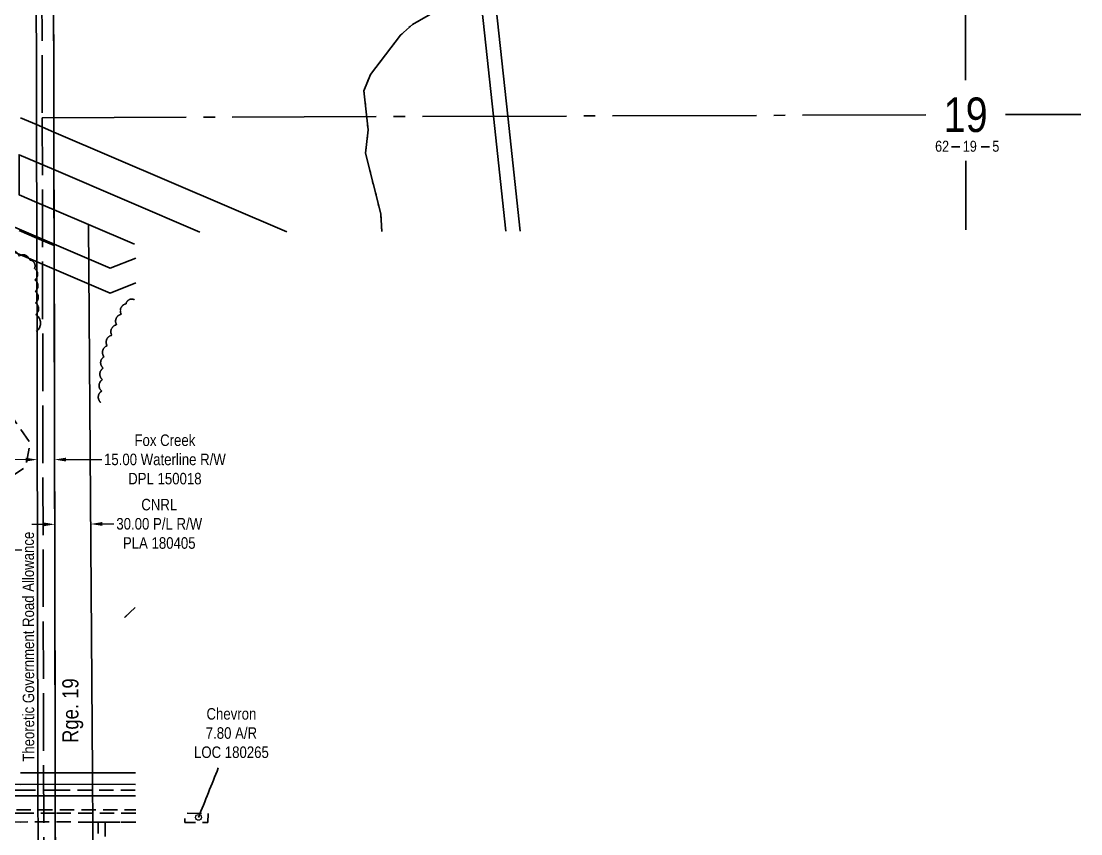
# Model space of a CAD drawing. Extents: x 507881 to 521259, y 6022177 to 6031356.
# Drawn here: x 509646 to 510565, y 6024931 to 6025637 of the extents above; entities that cross this region are included whole.
import ezdxf
from ezdxf.enums import TextEntityAlignment as Align

# ---------------------------------------------------------------- set-up
doc = ezdxf.new("R2010")
doc.units = 0
doc.header["$LTSCALE"] = 5
doc.header["$PDMODE"] = 3
doc.header["$PDSIZE"] = 30
for name, pattern in [('0', [1, 1, 0]), ('foc-ACCESSROAD', [3.75, 2.5, -1.25]), ('foc-FLOWLINE', [3.75, 2.5, -1.25]), ('foc-QUARTERLINE', [33, 25, -3, 2, -3]), ('foc-UNSURVEYED', [12.5, 10, -2.5]), ('foc-WHEELTRACKS', [2, 0.4, -1.6])]:
    doc.linetypes.add(name, pattern=pattern)
doc.layers.get('Defpoints').update_dxf_attribs({"color": 9})
for name, color, linetype in [('10', 1, 'Continuous'), ('9', 3, 'Continuous'), ('C-RW', 13, 'Continuous'), ('D-TXT', 6, 'Continuous'), ('DPL', 7, 'Continuous'), ('F-AR', 190, 'foc-ACCESSROAD'), ('F-EZE', 190, 'foc-FLOWLINE'), ('F-RW', 190, 'Continuous'), ('F-WS', 190, 'foc-ACCESSROAD'), ('L-QSEC', 8, 'foc-QUARTERLINE'), ('L-ROAD-T', 7, 'Continuous'), ('L-SECLBL', 7, 'Continuous'), ('L-USEC', 7, 'foc-UNSURVEYED'), ('T-BUSH', 110, '0'), ('T-WATER-P3', 160, 'foc-WHEELTRACKS')]:
    doc.layers.add(name, color=color, linetype=linetype)
doc.layers.add('F-AR-T', color=190, linetype='Continuous', lineweight=9)
doc.layers.add('F-RW-T', color=190, linetype='Continuous', lineweight=9)
doc.styles.add('80CG', font='ARIALN.TTF', dxfattribs={"height": 10})
doc.styles.add('80L', font='ARIALN.TTF', dxfattribs={"height": 10})
doc.styles.add('foc-LtypeFont', font='ARIALN.TTF', dxfattribs={"height": 7.35})
doc.styles.add('SIMPLEX', font='ARIALN.TTF')
doc.linetypes.add('foc-TOPO-flowdirection-NOLINE', pattern='A,0,[">",foc-LtypeFont,S=0.3,R=0,X=0,Y=-0.945],-20,[">",foc-LtypeFont,S=0.3,R=0,X=0,Y=-0.945],0', length=20)
doc.dimstyles.new('Compass 5 000', dxfattribs={"dimscale": 5, "dimtxt": 9, "dimasz": 2, "dimexe": 0.2, "dimexo": 0.0625, "dimgap": 0.5, "dimtad": 0, "dimtih": 1, "dimtoh": 1, "dimzin": 0, "dimdsep": 46, "dimtxsty": '80CG', "dimcen": 0.1, "dimse1": 1, "dimse2": 1, "dimclrd": 256, "dimclrt": 256, "dimaunit": 1, "dimadec": 4, "dimazin": 0, "dimtfac": 0.06, "dimtofl": 0, "dimtmove": 0, "dimatfit": 1, "dimfxl": 0.2, "dimtolj": 1, "dimtzin": 0, "dimlwd": -1, "dimarcsym": 0})

# ---------------------------------------------------------------- blocks, each defined once
blk = doc.blocks.new('*D796')
at = {"layer": 'Defpoints', "color": 0, "transparency": 16777216}
for p in [(509606.18, 6025194.71), (509626.19, 6025194.61), (509606.1, 6025177.86)]:
    blk.add_point(p, dxfattribs=at)
at = {"layer": 'F-AR-T', "transparency": 16777216}
for p, q in [((509596.1, 6025177.91), (509579.36, 6025177.99)), ((509636.1, 6025177.71), (509646.1, 6025177.66))]:
    blk.add_line(p, q, dxfattribs=at)
for points in [[(509596.11, 6025179.57), (509596.09, 6025176.24), (509606.1, 6025177.86)], [(509636.11, 6025179.38), (509636.09, 6025176.04), (509626.1, 6025177.76)]]:
    blk.add_solid(points, dxfattribs=at)
at = {"layer": 'F-AR-T', "transparency": 16777216, "insert": (509545.08, 6025177.99), "char_height": 10, "attachment_point": 5, "style": '80CG'}
blk.add_mtext('\\A1;TexCal\\P20.00 A/R\\PMSL 930440', dxfattribs=at)
blk = doc.blocks.new('*D815')
at = {"layer": 'Defpoints', "color": 0, "transparency": 16777216}
for p in [(509659.36, 6025324.01), (509674.32, 6025324.04), (509674.46, 6025255.99)]:
    blk.add_point(p, dxfattribs=at)
at = {"layer": 'F-RW-T', "transparency": 16777216}
for p, q in [((509649.5, 6025255.94), (509639.5, 6025255.92)), ((509684.46, 6025256.02), (509715.57, 6025256.08))]:
    blk.add_line(p, q, dxfattribs=at)
for points in [[(509649.5, 6025257.61), (509649.5, 6025254.28), (509659.5, 6025255.96)], [(509684.46, 6025257.68), (509684.46, 6025254.35), (509674.46, 6025255.99)]]:
    blk.add_solid(points, dxfattribs=at)
at = {"layer": 'F-RW-T', "transparency": 16777216, "insert": (509770.25, 6025256.08), "char_height": 10, "attachment_point": 5, "style": '80CG'}
blk.add_mtext('\\A1;Fox Creek\\P15.00 Waterline R/W\\PDPL 150018', dxfattribs=at)
blk = doc.blocks.new('*D816')
at = {"layer": 'Defpoints', "color": 0, "transparency": 16777216}
for p in [(509674.45, 6025250.6), (509705.51, 6025250.82), (509705.88, 6025200.01)]:
    blk.add_point(p, dxfattribs=at)
at = {"layer": 'F-RW-T', "transparency": 16777216}
for p, q in [((509664.82, 6025199.72), (509654.82, 6025199.65)), ((509715.88, 6025200.08), (509725.88, 6025200.15))]:
    blk.add_line(p, q, dxfattribs=at)
for points in [[(509664.8, 6025201.39), (509664.83, 6025198.05), (509674.82, 6025199.79)], [(509715.86, 6025201.75), (509715.89, 6025198.42), (509705.88, 6025200.01)]]:
    blk.add_solid(points, dxfattribs=at)
at = {"layer": 'F-RW-T', "transparency": 16777216, "insert": (509765.35, 6025200.15), "char_height": 10, "attachment_point": 5, "style": '80CG'}
blk.add_mtext('\\A1;CNRL\\P30.00 P/L R/W\\PPLA 180405', dxfattribs=at)
blk = doc.blocks.new('L-SECLBL')
at = {"layer": '9', "color": 7}
for p, q in [((-5.08, -27.83), (-12.29, -27.83)), ((20.7, -27.83), (13.5, -27.83))]:
    blk.add_line(p, q, dxfattribs=at)
at = {"layer": '10', "color": 2, "style": 'SIMPLEX'}
blk.add_attdef('SEC', text='', height=30, dxfattribs=at).set_placement((0, 0), align=Align.MIDDLE)
at = {"layer": '10', "color": 5, "style": '80L'}
blk.add_attdef('TWP', text='', height=9.5, dxfattribs=at).set_placement((-14.43, -27.37), align=Align.MIDDLE_RIGHT)
blk.add_attdef('RGE', text='', height=9.5, dxfattribs=at).set_placement((3.62, -27.37), align=Align.MIDDLE_CENTER)
blk.add_attdef('MER', text='', height=9.5, dxfattribs=at).set_placement((23.17, -27.37), align=Align.MIDDLE_LEFT)

msp = doc.modelspace()

# ---------------------------------------------------------------- linework, layer by layer
at = {"layer": 'C-RW', "flags": 128}
for points in [[(509744.978, 6025431.091), (509722.868, 6025422.243), (509422.052, 6025551.106), (509356.583, 6025524.906), (509102.333, 6025632.576), (508881.65, 6025728.546), (508855.711, 6025794.404), (508040.622, 6026149.777), (507920.224, 6026184.863)], [(507920.26, 6026164.031), (508033.803, 6026130.943), (508840.143, 6025779.385), (508866.085, 6025713.517), (509094.449, 6025614.207), (509356.368, 6025503.289), (509421.792, 6025529.471), (509722.608, 6025400.609), (509745.023, 6025409.579)]]:
    msp.add_lwpolyline(points, dxfattribs=at)
at = {"layer": 'DPL'}
msp.add_lwpolyline([(509743.846, 6025443.082), (509704.026, 6025460.166), (509673.996, 6025473.031), (509659.038, 6025479.446), (509643.81, 6025485.961), (509643.736, 6025520.789), (509658.937, 6025514.271), (509673.923, 6025507.847), (509800.727, 6025453.483)], dxfattribs=at)
at = {"layer": 'F-AR'}
msp.add_lwpolyline([(509744.89, 6024948.827), (509675.647, 6024948.97), (509675.103, 6024948.968), (509645.469, 6024948.893), (509644.943, 6024948.895), (509228.176, 6024949.893), (509216.874, 6024949.919), (509217.24, 6024953.126), (509219.16, 6024969.917), (509230.463, 6024969.891), (509358.472, 6024969.584), (509368.474, 6024969.56), (509605.061, 6024968.995), (509622.613, 6024968.953), (509625.066, 6024968.948), (509633.115, 6024968.928), (509644.901, 6024968.899), (509645.467, 6024968.898), (509675.06, 6024968.973), (509675.643, 6024968.974), (509744.848, 6024968.832)], dxfattribs=at)
at = {"layer": 'F-AR', "flags": 128}
msp.add_lwpolyline([(509807.68, 6024948.697), (509807.664, 6024940.86), (509787.675, 6024940.9), (509787.691, 6024948.738), (509807.68, 6024948.697)], close=True, dxfattribs=at)
at = {"layer": 'F-EZE', "flags": 128}
msp.add_lwpolyline([(509744.906, 6024940.985), (509707.718, 6024941.059), (509675.119, 6024941.296), (509660.12, 6024941.223), (509644.96, 6024941.185), (509634.499, 6024941.205), (509634.487, 6024938.835), (509623.986, 6024939.02), (509623.998, 6024941.41), (509227.319, 6024942.392), (509217.261, 6024942.416), (509202.175, 6024942.452), (509148.035, 6024942.582), (509148.419, 6024940.833), (509142.556, 6024939.548), (509141.888, 6024942.596), (509132.596, 6024942.619), (509132.621, 6024953.121), (509139.583, 6024953.105), (509124.403, 6025022.366), (509130.265, 6025023.651), (509145.729, 6024953.09), (509203.375, 6024952.963), (509218.461, 6024952.918), (509228.52, 6024952.908), (509624.052, 6024952.335), (509624.109, 6024963.947), (509624.134, 6024968.95), (509624.159, 6024974.03), (509624.209, 6024984.055), (509625.448, 6025233.259), (509626.382, 6025233.9), (509634.459, 6025239.441), (509635.987, 6025240.49), (509634.711, 6024984.044), (509634.661, 6024973.959), (509634.636, 6024968.924), (509634.612, 6024963.922), (509634.551, 6024951.699), (509644.938, 6024951.679), (509660.098, 6024951.716), (509675.097, 6024951.794), (509707.643, 6024951.723), (509744.884, 6024951.659)], dxfattribs=at)
msp.add_lwpolyline([(509718.364, 6024941.039), (509718.556, 6024808.957), (509741.135, 6024808.791), (509741.14, 6024809.79), (509749.148, 6024809.73), (509749.089, 6024801.743), (509741.1, 6024801.781), (509741.09, 6024802.794), (509712.568, 6024803.005), (509712.361, 6024941.05), (509718.364, 6024941.039)], close=True, dxfattribs=at)
at = {"layer": 'F-RW'}
for points in [[(510066.263, 6025454.325), (510055.568, 6025554.22), (510015.389, 6025927.182), (509972.79, 6026312.314), (509970.988, 6026328.604), (509969.157, 6026345.156), (509968.89, 6026347.563), (509968.341, 6026352.527), (509967.721, 6026358.129), (509967.609, 6026359.148), (509967.396, 6026361.079), (509967.029, 6026364.388), (509966.664, 6026367.696), (509965.767, 6026375.806), (509964.387, 6026388.278), (509963.35, 6026397.646), (509960.961, 6026419.257), (509876.58, 6027182.134), (509865.527, 6027282.059)], [(509877.785, 6027282.098), (509888.838, 6027182.172), (509972.488, 6026425.895), (509974.876, 6026404.296), (509976.644, 6026388.316), (509977.291, 6026382.457), (509978.188, 6026374.341), (509978.555, 6026371.032), (509978.921, 6026367.723), (509979.13, 6026365.832), (509979.862, 6026359.214), (509979.977, 6026358.167), (509980.85, 6026350.286), (509982.605, 6026334.423), (509984.332, 6026318.811), (510027.513, 6025928.406), (510067.812, 6025554.259), (510078.572, 6025454.364)], [(509660.525, 6024748.797), (509660.119, 6024941.429), (509660.104, 6024948.93), (509660.097, 6024951.931), (509660.072, 6024963.937), (509660.061, 6024968.934), (509660.05, 6024973.931), (509660.029, 6024983.978), (509659.055, 6025473.001), (509659.037, 6025479.438), (509658.937, 6025514.272), (509658.827, 6025552.978), (509657.898, 6025995.208)], [(509672.912, 6025986.653), (509673.827, 6025553.025), (509673.923, 6025507.847), (509673.996, 6025473.031), (509675.029, 6024983.961), (509675.05, 6024973.967), (509675.06, 6024968.973), (509675.071, 6024963.974), (509675.096, 6024951.969), (509675.103, 6024948.968), (509675.118, 6024941.467), (509675.525, 6024748.845)], [(509644.849, 6025552.933), (509658.845, 6025546.932), (509673.854, 6025540.497), (509876.231, 6025453.722)], [(509800.721, 6025453.483), (509673.923, 6025507.847), (509658.937, 6025514.271), (509643.736, 6025520.789)], [(509644.869, 6024984.024), (509675.029, 6024983.961), (509744.816, 6024983.817)], [(509744.858, 6024963.83), (509675.071, 6024963.974), (509644.912, 6024963.898), (509633.09, 6024963.926), (509622.587, 6024963.951), (509229.891, 6024964.891), (509230.463, 6024969.891), (509231.033, 6024974.882), (509236.063, 6024974.872), (509256.288, 6024974.83), (509358.455, 6024974.619), (509368.456, 6024974.599), (509605.087, 6024974.112), (509615.082, 6024974.091), (509622.638, 6024974.04), (509625.091, 6024974.024), (509633.14, 6024973.969), (509644.891, 6024973.892), (509675.05, 6024973.967), (509744.837, 6024973.823)], [(509744.837, 6024973.823), (509675.05, 6024973.967), (509644.891, 6024973.892)]]:
    msp.add_lwpolyline(points, dxfattribs=at)
at = {"layer": 'F-RW', "flags": 128}
for points in [[(509643.81, 6025485.961), (509659.037, 6025479.445), (509673.996, 6025473.031), (509704.025, 6025460.161), (509707.414, 6024983.893), (509707.485, 6024973.9), (509707.521, 6024968.908), (509707.556, 6024963.906), (509707.643, 6024951.723), (509707.663, 6024948.903), (509707.718, 6024941.059), (509707.336, 6024748.943)], [(509675.525, 6024748.845), (509675.119, 6024941.296), (509675.103, 6024948.968), (509675.097, 6024951.794), (509675.071, 6024963.974), (509675.06, 6024968.973), (509675.05, 6024973.967), (509675.029, 6024983.961), (509674.062, 6025441.846), (509659.104, 6025448.341), (509643.875, 6025454.928)]]:
    msp.add_lwpolyline(points, dxfattribs=at)
at = {"layer": 'F-WS', "flags": 128}
msp.add_lwpolyline([(509626.382, 6025233.9), (509625.141, 6024984.045), (509625.091, 6024974.024), (509625.066, 6024968.948), (509622.613, 6024968.953), (509605.061, 6024968.995), (509605.087, 6024974.112), (509605.137, 6024984.106), (509606.309, 6025220.126), (509596.281, 6025213.245), (509570.977, 6025195.882), (509515.124, 6025277.281), (509505.897, 6025290.728), (509584.248, 6025344.489), (509605.107, 6025340.606), (509644.237, 6025283.58), (509653.21, 6025270.504), (509649.327, 6025249.643), (509644.316, 6025246.205), (509634.459, 6025239.441), (509626.382, 6025233.9)], close=True, dxfattribs=at)
msp.add_lwpolyline([(509887.44, 6024849.464), (509887.241, 6024749.502), (509887.223, 6024740.805), (509814.615, 6024740.952), (509784.63, 6024741.012), (509755.697, 6024741.07), (509755.635, 6024713.189), (509675.6, 6024713.463), (509675.525, 6024748.845), (509675.414, 6024801.461), (509707.44, 6024801.516), (509707.718, 6024941.059), (509712.361, 6024941.05), (509718.364, 6024941.038), (509744.906, 6024940.985)], dxfattribs=at)
at = {"layer": 'L-QSEC', "flags": 128}
for points in [[(510463.527, 6026359.72), (510465.295, 6025585.521)], [(509663.777, 6025552.972), (510430.726, 6025555.427)], [(510499.97, 6025555.647), (510565.31, 6025555.854)], [(510465.455, 6025515.559), (510465.592, 6025455.592)]]:
    msp.add_lwpolyline(points, dxfattribs=at)
at = {"layer": 'L-USEC'}
for p, q in [((509662.08, 6026357.153), (509663.777, 6025552.972)), ((509672.134, 6026357.174), (509673.832, 6025552.993)), ((509663.777, 6025552.972), (509665.475, 6024748.792)), ((509673.832, 6025552.993), (509675.53, 6024748.813))]:
    msp.add_line(p, q, dxfattribs=at)
at = {"layer": 'T-BUSH', "flags": 128}
for points in [[(509159.535, 6025521.16, -0.5205671), (509160.886, 6025531.062, -0.5205671), (509162.238, 6025540.965, -0.5205671), (509163.589, 6025550.868, -0.5205671), (509164.941, 6025560.771, -0.5205671), (509166.292, 6025570.674, -0.5205671), (509167.644, 6025580.577, -0.5205671), (509168.995, 6025590.48, -0.5205671), (509174.959, 6025585.845, -0.5205671), (509178.222, 6025578.086, -0.5205671), (509186.705, 6025572.877, -0.5205671), (509195.852, 6025568.849, -0.5205671), (509204.999, 6025564.821, -0.5205671), (509214.147, 6025560.793, -0.5205671), (509223.294, 6025556.766, -0.5205671), (509232.441, 6025552.738, -0.5205671), (509241.588, 6025548.71, -0.5205671), (509250.735, 6025544.682, -0.5205671), (509259.882, 6025540.655, -0.5205671), (509269.03, 6025536.627, -0.5205671), (509278.177, 6025532.599, -0.5205671), (509285.862, 6025527.693, -0.5205671), (509290.363, 6025520.888, -0.5205671), (509299.527, 6025516.901, -0.5205671), (509308.692, 6025512.913, -0.5205671), (509317.857, 6025508.925, -0.5205671), (509327.022, 6025504.938, -0.5205671), (509335.098, 6025505.329, -0.5205671), (509343.116, 6025505.385, -0.5205671), (509352.137, 6025501.083, -0.5205671), (509361.159, 6025496.781, -0.5205671), (509368.507, 6025497.794, -0.5205671), (509373.438, 6025506.488, -0.5205671), (509382.84, 6025505.426, -0.5205671), (509392.645, 6025503.487, -0.5205671), (509402.045, 6025500.193, -0.5205671), (509411.308, 6025496.438, -0.5205671), (509420.57, 6025492.684, -0.5205671), (509429.833, 6025488.929, -0.5205671), (509439.095, 6025485.174, -0.5205671), (509448.358, 6025481.42, -0.5205671), (509457.621, 6025477.665, -0.5205671), (509466.883, 6025473.91, -0.5205671), (509476.146, 6025470.156, -0.5205671), (509485.408, 6025466.401, -0.5205671), (509494.671, 6025462.646, -0.5205671), (509503.934, 6025458.892, -0.5205671), (509511.986, 6025458.443, -0.5205671), (509516.636, 6025467.29, -0.5205671), (509521.285, 6025476.137, -0.5205671), (509515.075, 6025481.085, -0.5205671), (509505.859, 6025484.952, -0.5205671), (509496.643, 6025488.82, -0.5205671), (509487.427, 6025492.687, -0.5205671), (509478.211, 6025496.555, -0.5205671), (509468.995, 6025500.422, -0.5205671), (509459.779, 6025504.29, -0.5205671), (509450.563, 6025508.158, -0.5205671), (509441.492, 6025512.354, -0.5205671), (509432.423, 6025516.554, -0.5205671), (509423.353, 6025520.753, -0.5205671), (509414.284, 6025524.953, -0.5205671), (509405.214, 6025529.152, -0.5205671), (509397.524, 6025533.856, -0.5205671), (509402.026, 6025542.197, -0.5205671), (509411.266, 6025538.389, -0.5205671), (509420.507, 6025534.581, -0.5205671), (509429.748, 6025530.773, -0.5205671), (509438.989, 6025526.965, -0.5205671), (509448.229, 6025523.157, -0.5205671), (509457.47, 6025519.349, -0.5205671), (509466.711, 6025515.541, -0.5205671), (509475.952, 6025511.733, -0.5205671), (509485.192, 6025507.924, -0.5205671), (509494.433, 6025504.116, -0.5205671), (509503.674, 6025500.308, -0.5205671), (509512.915, 6025496.5, -0.5205671), (509522.155, 6025492.692, -0.5205671), (509531.396, 6025488.884, -0.5205671), (509540.637, 6025485.076, -0.5205671), (509549.878, 6025481.268, -0.5205671), (509559.118, 6025477.459, -0.5205671), (509568.359, 6025473.651, -0.5205671), (509577.6, 6025469.843, -0.5205671), (509586.841, 6025466.035, -0.5205671), (509595.66, 6025461.517, -0.5205671), (509601.168, 6025453.813, -0.5205671), (509606.03, 6025446.386, -0.5205671), (509615.429, 6025442.984, -0.5205671), (509624.827, 6025439.583, -0.5205671), (509634.225, 6025436.182, -0.5205671), (509643.623, 6025432.781, -0.5205671), (509653.021, 6025429.379, -0.5205671), (509657.043, 6025422.092, -0.5205671), (509657.325, 6025412.101, -0.5205671), (509657.607, 6025402.11, -0.5205671), (509657.889, 6025392.12, -0.5205671), (509658.171, 6025382.129, -0.5205671), (509658.593, 6025367.166, -0.5205671)], [(509714.7, 6025305.49, -0.520567), (509715.38, 6025315.462, -0.5205671), (509716.06, 6025325.433, -0.5205671), (509716.739, 6025335.405, -0.5205671), (509717.419, 6025345.376, -0.5205671), (509720.125, 6025354.84, -0.5205671), (509724.225, 6025363.955, -0.5205671), (509728.325, 6025373.07, -0.5205671), (509732.425, 6025382.185, -0.5205671), (509736.525, 6025391.3, -0.5005511), (509743.949, 6025394.84, -0.5005511)]]:
    msp.add_lwpolyline(points, format="xyb", dxfattribs=at)
at = {"layer": 'T-WATER-P3', "flags": 128}
for points in [[(510091.627, 6025884.555), (510083.07, 6025874.286), (510070.603, 6025846.075), (510065.26, 6025832.063), (510063.136, 6025814.631), (510058.796, 6025799.229), (510045.696, 6025769.251), (510043.018, 6025749.952), (510043.704, 6025695.102), (510039.856, 6025679.236), (510010.804, 6025648.612), (509985.117, 6025633.903), (509974.666, 6025624.67), (509948.596, 6025590.421), (509943.079, 6025576.304), (509946.65, 6025542.445), (509944.379, 6025522.122), (509957.633, 6025469.447), (509958.458, 6025453.983)], [(509744.513, 6025127.475), (509735.233, 6025118.684)]]:
    msp.add_lwpolyline(points, dxfattribs=at)
at = {"layer": 'T-WATER-P3', "linetype": 'foc-TOPO-flowdirection-NOLINE', "flags": 128}
for points in [[(509958.458, 6025453.983), (509957.633, 6025469.447), (509944.379, 6025522.122), (509946.65, 6025542.445), (509943.079, 6025576.304), (509948.596, 6025590.421), (509974.666, 6025624.67), (509985.117, 6025633.903), (510010.804, 6025648.612), (510039.856, 6025679.236), (510043.704, 6025695.102), (510043.018, 6025749.952), (510045.696, 6025769.251), (510058.796, 6025799.229), (510063.136, 6025814.631), (510065.26, 6025832.063), (510070.603, 6025846.075), (510083.07, 6025874.286), (510091.627, 6025884.555)], [(509744.513, 6025127.475), (509735.233, 6025118.684)]]:
    msp.add_lwpolyline(points, dxfattribs=at)

# ---------------------------------------------------------------- block references
at = {"layer": 'L-SECLBL', "xscale": 0.9994589999999945, "yscale": 0.9994589999999945, "zscale": 0.9994589999999945}
msp.add_blockref('L-SECLBL', (510465.364, 6025555.537), dxfattribs=at).add_auto_attribs({'SEC': '19', 'TWP': '62', 'RGE': '19', 'MER': '5'})

# ---------------------------------------------------------------- texts
at = {"layer": 'F-AR-T', "insert": (509828, 6025018.408), "char_height": 9.99467, "attachment_point": 5, "style": '80CG'}
msp.add_mtext('\\A1;Chevron\\P7.80 A/R\\PLOC 180265', dxfattribs=at)
at = {"layer": 'L-ROAD-T', "style": '80L'}
msp.add_text('Theoretic Government Road Allowance', height=9.99467, rotation=90.081417, dxfattribs=at).set_placement((509651.728, 6025093.425), align=Align.MIDDLE_CENTER)

# ---------------------------------------------------------------- dimensions: what is measured, and where the dimension line sits
at = {"layer": 'F-AR-T'}
dim = msp.add_linear_dim(base=(509606.099, 6025177.857), p1=(509626.187, 6025194.613), p2=(509606.183, 6025194.713), angle=179.715366, text='TexCal\\P20.00 A/R\\PMSL 930440', dimstyle='Compass 5 000', dxfattribs=at)
dim.commit()
dim.dimension.update_dxf_attribs({"geometry": '*D796', "text_midpoint": (509545.082, 6025177.99), "dimtype": 161})
at = {"layer": 'F-RW-T'}
for base, p1, p2, angle, text, picture, middle in [((509674.459, 6025255.995), (509659.356, 6025324.009), (509674.315, 6025324.04), 0.120956, 'Fox Creek\\P15.00 Waterline R/W\\PDPL 150018', '*D815', (509770.253, 6025256.081)), ((509705.876, 6025200.012), (509674.454, 6025250.599), (509705.515, 6025250.82), 0.40772, 'CNRL\\P30.00 P/L R/W\\PPLA 180405', '*D816', (509765.347, 6025200.155))]:
    dim = msp.add_linear_dim(base=base, p1=p1, p2=p2, angle=angle, text=text, dimstyle='Compass 5 000', dxfattribs=at)
    dim.commit()
    dim.dimension.update_dxf_attribs({"geometry": picture, "text_midpoint": middle, "dimtype": 161})

# ---------------------------------------------------------------- leaders
at = {"layer": 'F-AR-T', "path_type": 1}
msp.add_leader([(509799.425, 6024945.221), (509816.605, 6024988.175)], dimstyle='Compass 5 000', override={"dimasz": 1, "dimgap": 0.5, "dimtad": 0, "dimldrblk": 'DotBlank'}, dxfattribs=at)

# ---------------------------------------------------------------- next in the draw order: texts
at = {"layer": 'D-TXT', "color": 3, "insert": (509681.211, 6025009.853), "char_height": 13.9925, "attachment_point": 1, "rotation": 90, "style": '80L', "bg_fill": 3, "box_fill_scale": 1.15, "bg_fill_color": 256, "bg_fill_true_color": 256, "bg_fill_transparency": 0}
msp.add_mtext_dynamic_manual_height_columns('Rge. 19', width=55.55615, gutter_width=47.474, heights=[0], dxfattribs=at)

doc.saveas('drawing.dxf')
